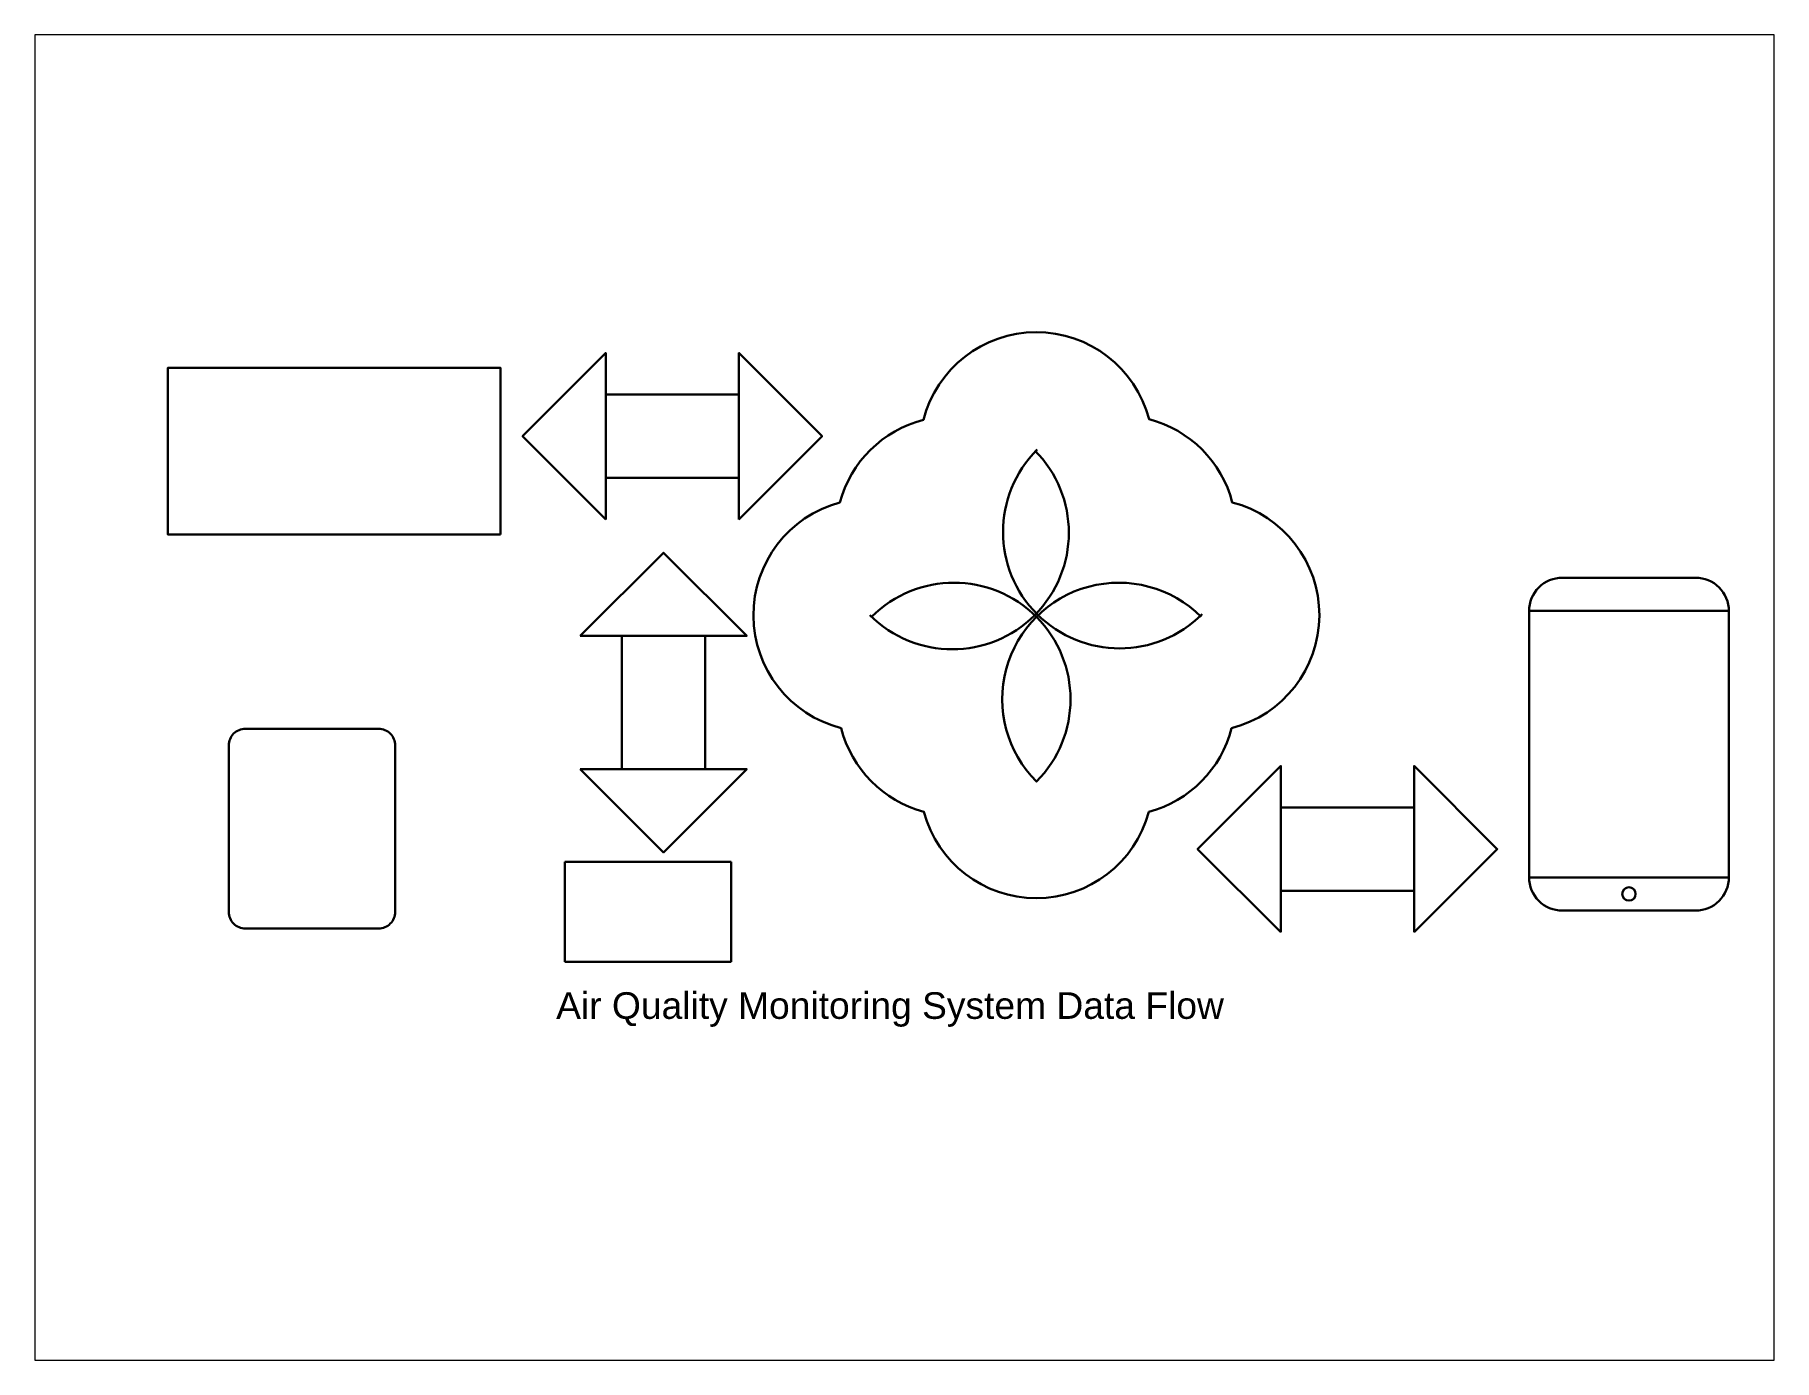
# Paper-space layout 'Layout1' of a CAD drawing. Header units: inches. Extents: x 1.05 to 9.45, y 0.8 to 7.2.
# The model-space entities are those that its viewports show. They can reach past a viewport. Long polylines and large blocks are cut down to what shows.
import ezdxf

# ---------------------------------------------------------------- set-up
doc = ezdxf.new("R2010")
doc.units = ezdxf.units.IN
doc.header["$MEASUREMENT"] = 0
doc.layers.get('0').update_dxf_attribs({"color": 3, "lineweight": 30})
doc.styles.get("Standard").update_dxf_attribs({"font": 'arial.ttf'})

msp = doc.modelspace()

# ---------------------------------------------------------------- linework, layer by layer
for p, q in [((57.39, 14.748), (57.39, 14.748)), ((56.196, 13.748), (62.196, 13.748)), ((27.228, 6.209), (32.228, 6.209)), ((27.228, 3.209), (27.228, 6.209)), ((32.228, 6.209), (32.228, 3.209)), ((56.196, 5.748), (62.196, 5.748)), ((32.228, 3.209), (27.228, 3.209))]:
    msp.add_line(p, q)
for points in [[(47.261, 10.232, 0.774355), (47.281, 17.009, 0.271098), (44.781, 19.509, 0.774355), (38.003, 19.489, 0.271104), (35.489, 17.004, 0.77201), (35.529, 10.232, 0.271104), (38.014, 7.717, 0.767327), (44.775, 7.717, 0.271104)], [(61.196, 4.748, 0.414214), (62.196, 5.748), (62.196, 13.748, 0.414214), (61.196, 14.748), (57.196, 14.748, 0.414214), (56.196, 13.748), (56.196, 5.748, 0.414214), (57.196, 4.748)], [(17.133, 9.711), (17.133, 4.711, 0.414214), (17.633, 4.211), (21.633, 4.211, 0.414214), (22.133, 4.711), (22.133, 9.711, 0.414214), (21.633, 10.211), (17.633, 10.211, 0.414214)]]:
    msp.add_lwpolyline(points, format="xyb", close=True)
for points in [[(28.459, 16.498), (25.959, 18.998), (28.459, 21.498), (28.459, 20.248), (32.459, 20.248), (32.459, 17.748), (28.459, 17.748)], [(32.459, 16.498), (34.959, 18.998), (32.459, 21.498), (32.459, 20.248), (28.459, 20.248), (28.459, 17.748), (32.459, 17.748)], [(25.3, 16.048), (15.3, 16.048), (15.3, 21.048), (25.3, 21.048)], [(27.694, 12.998), (30.194, 15.498), (32.694, 12.998), (31.444, 12.998), (31.444, 8.998), (28.944, 8.998), (28.944, 12.998)], [(27.694, 8.998), (30.194, 6.498), (32.694, 8.998), (31.444, 8.998), (31.444, 12.998), (28.944, 12.998), (28.944, 8.998)], [(48.739, 4.097), (46.239, 6.597), (48.739, 9.097), (48.739, 7.847), (52.739, 7.847), (52.739, 5.347), (48.739, 5.347)], [(52.739, 4.097), (55.239, 6.597), (52.739, 9.097), (52.739, 7.847), (48.739, 7.847), (48.739, 5.347), (52.739, 5.347)]]:
    msp.add_lwpolyline(points, close=True)
msp.add_lwpolyline([(46.344, 13.573, 1), (41.395, 8.623, 1), (36.445, 13.573)], format="xyb")
msp.add_circle((59.196, 5.248), 0.2)
for centre, start, end in [((38.87, 16.098), 225, 45), ((43.895, 16.123), 135, 315)]:
    msp.add_arc(centre, 3.5, start, end)

# ---------------------------------------------------------------- texts
msp.add_text(' Air Quality Monitoring System Data Flow', height=0.8).set_placement((26.658, 1.497))

psp = doc.layouts.get("Layout1")

# ---------------------------------------------------------------- viewports
at = {"layer": '0'}
psp.add_viewport(center=(5.25, 4), size=(8.4, 6.4), view_center_point=(37.4329, 11.1497), view_height=39.811582, dxfattribs=at)

doc.saveas('drawing.dxf')
